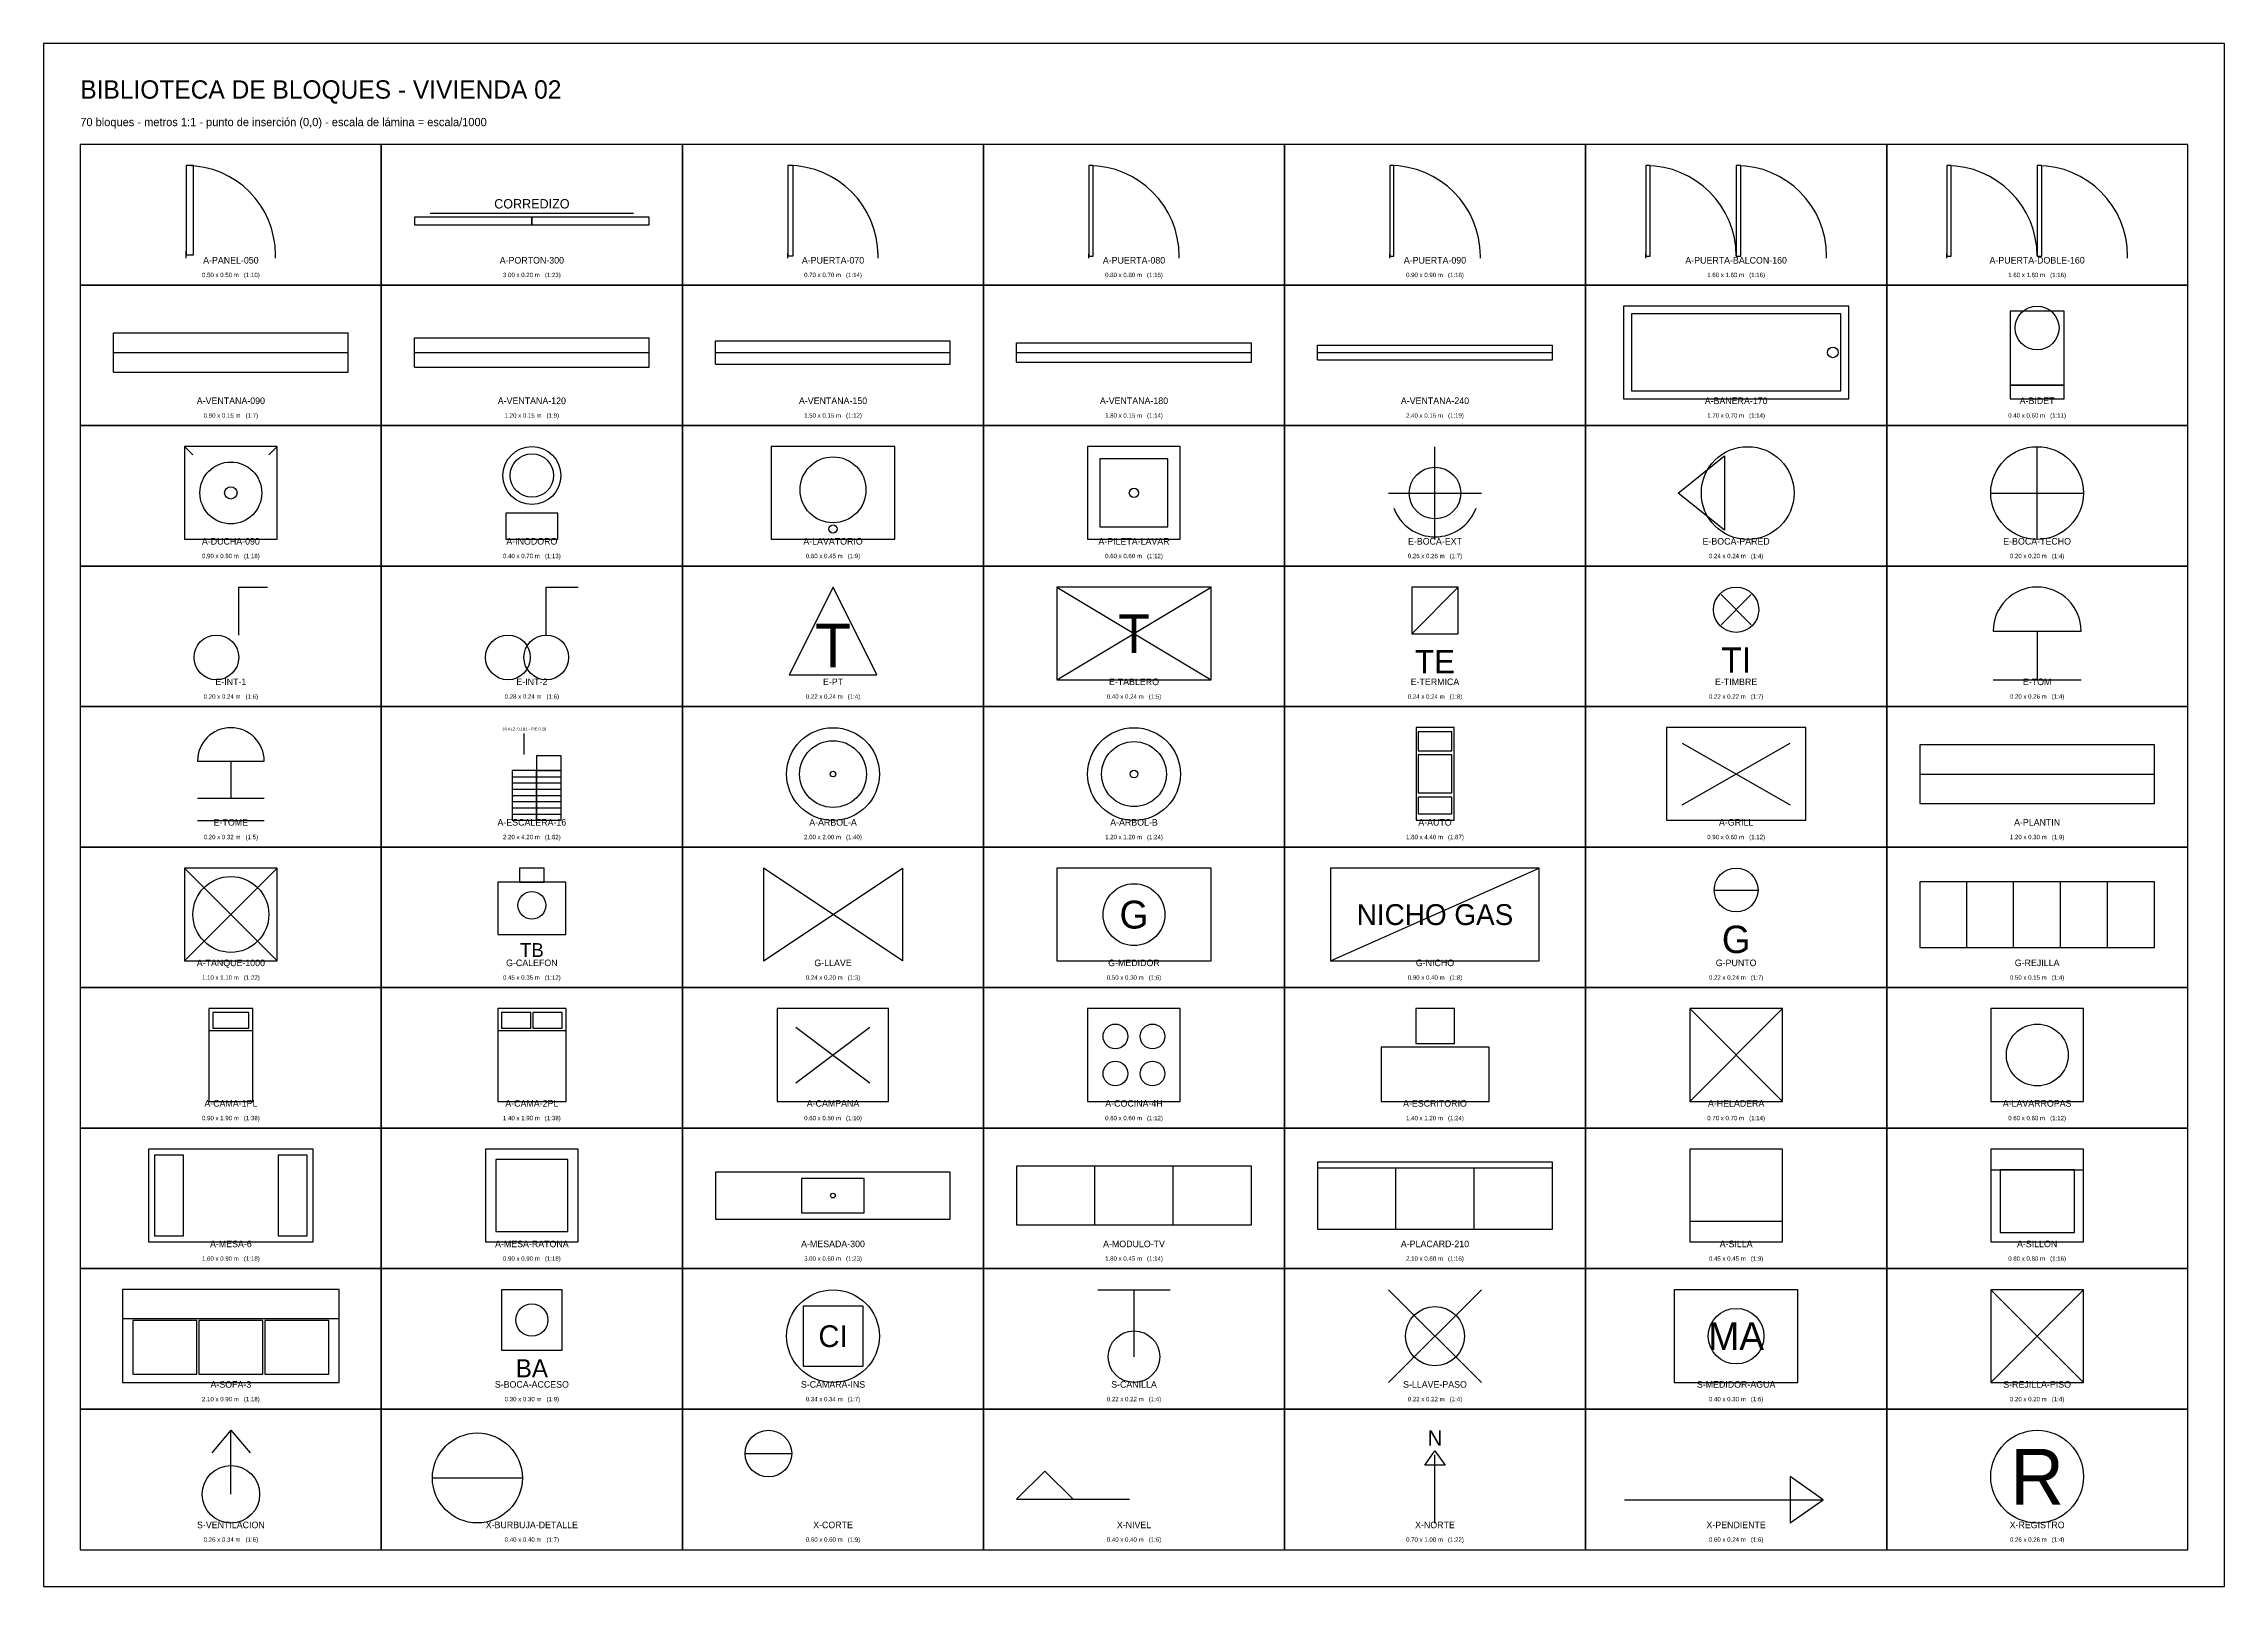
# Model space of a CAD drawing. Header units: metres. Extents: x 0 to 1.19, y 0 to 0.84.
import ezdxf
from ezdxf.enums import TextEntityAlignment as Align

# ---------------------------------------------------------------- set-up
doc = ezdxf.new("R2010")
doc.units = ezdxf.units.M
doc.layers.add('A-ANNO', color=7, linetype='Continuous')
doc.layers.add('X-FRAME', color=7, linetype='Continuous')

# ---------------------------------------------------------------- blocks, each defined once
blk = doc.blocks.new('A-PANEL-050')
for p, q in [((0, -0.02), (0, 0.02)), ((0.5, -0.02), (0.5, 0.02))]:
    blk.add_line(p, q)
blk.add_lwpolyline([(0, 0), (0.04, 0), (0.04, 0.5), (0, 0.5)], close=True)
blk.add_arc((0, 0), 0.5, 0, 90)
blk = doc.blocks.new('A-PORTON-300')
blk.add_line((0.2, 0.1), (2.8, 0.1))
for points in [[(0, -0.05), (1.5, -0.05), (1.5, 0.05), (0, 0.05)], [(1.5, -0.05), (3, -0.05), (3, 0.05), (1.5, 0.05)]]:
    blk.add_lwpolyline(points, close=True)
blk.add_text('CORREDIZO', height=0.12).set_placement((1.5, 0.22), align=Align.MIDDLE_CENTER)
blk = doc.blocks.new('A-PUERTA-070')
for p, q in [((0, -0.02), (0, 0.02)), ((0.7, -0.02), (0.7, 0.02))]:
    blk.add_line(p, q)
blk.add_lwpolyline([(0, 0), (0.04, 0), (0.04, 0.7), (0, 0.7)], close=True)
blk.add_arc((0, 0), 0.7, 0, 90)
blk = doc.blocks.new('A-PUERTA-080')
for p, q in [((0, -0.02), (0, 0.02)), ((0.8, -0.02), (0.8, 0.02))]:
    blk.add_line(p, q)
blk.add_lwpolyline([(0, 0), (0.04, 0), (0.04, 0.8), (0, 0.8)], close=True)
blk.add_arc((0, 0), 0.8, 0, 90)
blk = doc.blocks.new('A-PUERTA-090')
for p, q in [((0, -0.02), (0, 0.02)), ((0.9, -0.02), (0.9, 0.02))]:
    blk.add_line(p, q)
blk.add_lwpolyline([(0, 0), (0.04, 0), (0.04, 0.9), (0, 0.9)], close=True)
blk.add_arc((0, 0), 0.9, 0, 90)
blk = doc.blocks.new('A-PUERTA-BALCON-160')
for p, q in [((0, -0.02), (0, 0.02)), ((1.6, -0.02), (1.6, 0.02))]:
    blk.add_line(p, q)
for points in [[(0, 0), (0.04, 0), (0.04, 0.8), (0, 0.8)], [(0.8, 0), (0.84, 0), (0.84, 0.8), (0.8, 0.8)]]:
    blk.add_lwpolyline(points, close=True)
for centre in [(0, 0), (0.8, 0)]:
    blk.add_arc(centre, 0.8, 0, 90)
blk = doc.blocks.new('A-PUERTA-DOBLE-160')
for p, q in [((0, -0.02), (0, 0.02)), ((1.6, -0.02), (1.6, 0.02))]:
    blk.add_line(p, q)
for points in [[(0, 0), (0.04, 0), (0.04, 0.8), (0, 0.8)], [(0.8, 0), (0.84, 0), (0.84, 0.8), (0.8, 0.8)]]:
    blk.add_lwpolyline(points, close=True)
for centre in [(0, 0), (0.8, 0)]:
    blk.add_arc(centre, 0.8, 0, 90)
blk = doc.blocks.new('A-VENTANA-090')
for p, q in [((0, 0.075), (0.9, 0.075)), ((0, -0.075), (0, 0.075)), ((0, 0), (0.9, 0)), ((0.9, -0.075), (0.9, 0.075)), ((0, -0.075), (0.9, -0.075))]:
    blk.add_line(p, q)
blk = doc.blocks.new('A-VENTANA-120')
for p, q in [((0, 0.075), (1.2, 0.075)), ((0, -0.075), (0, 0.075)), ((0, 0), (1.2, 0)), ((1.2, -0.075), (1.2, 0.075)), ((0, -0.075), (1.2, -0.075))]:
    blk.add_line(p, q)
blk = doc.blocks.new('A-VENTANA-150')
for p, q in [((0, 0.075), (1.5, 0.075)), ((0, -0.075), (0, 0.075)), ((0, 0), (1.5, 0)), ((1.5, -0.075), (1.5, 0.075)), ((0, -0.075), (1.5, -0.075))]:
    blk.add_line(p, q)
blk = doc.blocks.new('A-VENTANA-180')
for p, q in [((0, 0.075), (1.8, 0.075)), ((0, -0.075), (0, 0.075)), ((0, 0), (1.8, 0)), ((1.8, -0.075), (1.8, 0.075)), ((0, -0.075), (1.8, -0.075))]:
    blk.add_line(p, q)
blk = doc.blocks.new('A-VENTANA-240')
for p, q in [((0, 0.075), (2.4, 0.075)), ((0, -0.075), (0, 0.075)), ((0, 0), (2.4, 0)), ((2.4, -0.075), (2.4, 0.075)), ((0, -0.075), (2.4, -0.075))]:
    blk.add_line(p, q)
blk = doc.blocks.new('A-BANERA-170')
for points in [[(0, 0), (1.7, 0), (1.7, 0.7), (0, 0.7)], [(0.06, 0.06), (1.64, 0.06), (1.64, 0.64), (0.06, 0.64)]]:
    blk.add_lwpolyline(points, close=True)
blk.add_circle((1.58, 0.35), 0.04)
blk = doc.blocks.new('A-BIDET')
for points in [[(0.04, 0.08), (0.36, 0.08), (0.36, 0.52), (0.04, 0.52)], [(0.04, 0), (0.36, 0), (0.36, 0.08), (0.04, 0.08)]]:
    blk.add_lwpolyline(points, close=True)
blk.add_circle((0.2, 0.42), 0.13)
blk = doc.blocks.new('A-DUCHA-090')
for p, q in [((0, 0.9), (0.08, 0.82)), ((0.9, 0.9), (0.82, 0.82))]:
    blk.add_line(p, q)
blk.add_lwpolyline([(0, 0), (0.9, 0), (0.9, 0.9), (0, 0.9)], close=True)
for radius in [0.3, 0.06]:
    blk.add_circle((0.45, 0.45), radius)
blk = doc.blocks.new('A-INODORO')
blk.add_lwpolyline([(0.02, 0), (0.38, 0), (0.38, 0.18), (0.02, 0.18)], close=True)
for radius in [0.2, 0.15]:
    blk.add_circle((0.2, 0.44), radius)
blk = doc.blocks.new('A-LAVATORIO')
blk.add_lwpolyline([(0, 0), (0.6, 0), (0.6, 0.45), (0, 0.45)], close=True)
for centre, radius in [((0.3, 0.24), 0.16), ((0.3, 0.05), 0.02)]:
    blk.add_circle(centre, radius)
blk = doc.blocks.new('A-PILETA-LAVAR')
for points in [[(0, 0), (0.6, 0), (0.6, 0.6), (0, 0.6)], [(0.08, 0.08), (0.52, 0.08), (0.52, 0.52), (0.08, 0.52)]]:
    blk.add_lwpolyline(points, close=True)
blk.add_circle((0.3, 0.3), 0.03)
blk = doc.blocks.new('E-BOCA-EXT')
for p, q in [((0, -0.18), (0, 0.18)), ((-0.18, 0), (0.18, 0))]:
    blk.add_line(p, q)
blk.add_circle((0, 0), 0.1)
blk.add_arc((0, 0), 0.17, 200, 340)
blk = doc.blocks.new('E-BOCA-PARED')
blk.add_lwpolyline([(-0.15, 0), (-0.05, 0.08), (-0.05, -0.08)], close=True)
blk.add_circle((0, 0), 0.1)
blk = doc.blocks.new('E-BOCA-TECHO')
for p, q in [((0, -0.1), (0, 0.1)), ((-0.1, 0), (0.1, 0))]:
    blk.add_line(p, q)
blk.add_circle((0, 0), 0.1)
blk = doc.blocks.new('E-INT-1')
for p, q in [((0.07, 0.07), (0.07, 0.22)), ((0.07, 0.22), (0.16, 0.22))]:
    blk.add_line(p, q)
blk.add_circle((0, 0), 0.07)
blk = doc.blocks.new('E-INT-2')
for p, q in [((0.06, 0.07), (0.06, 0.22)), ((0.06, 0.22), (0.16, 0.22))]:
    blk.add_line(p, q)
for centre in [(-0.06, 0), (0.06, 0)]:
    blk.add_circle(centre, 0.07)
blk = doc.blocks.new('E-PT')
blk.add_lwpolyline([(-0.09, -0.09), (0.09, -0.09), (0, 0.09)], close=True)
blk.add_text('T', height=0.09).set_placement((0, -0.03), align=Align.MIDDLE_CENTER)
blk = doc.blocks.new('E-TABLERO')
for p, q in [((-0.2, -0.12), (0.2, 0.12)), ((-0.2, 0.12), (0.2, -0.12))]:
    blk.add_line(p, q)
blk.add_lwpolyline([(-0.2, -0.12), (0.2, -0.12), (0.2, 0.12), (-0.2, 0.12)], close=True)
blk.add_text('T', height=0.1).set_placement((0, 0), align=Align.MIDDLE_CENTER)
blk = doc.blocks.new('E-TERMICA')
blk.add_line((-0.1, -0.1), (0.1, 0.1))
blk.add_lwpolyline([(-0.1, -0.1), (0.1, -0.1), (0.1, 0.1), (-0.1, 0.1)], close=True)
blk.add_text('TE', height=0.1).set_placement((0, -0.22), align=Align.MIDDLE_CENTER)
blk = doc.blocks.new('E-TIMBRE')
for p, q in [((-0.06, -0.06), (0.06, 0.06)), ((-0.06, 0.06), (0.06, -0.06))]:
    blk.add_line(p, q)
blk.add_circle((0, 0), 0.09)
blk.add_text('TI', height=0.1).set_placement((0, -0.2), align=Align.MIDDLE_CENTER)
blk = doc.blocks.new('E-TOM')
for p, q in [((-0.09, 0), (0.09, 0)), ((0, 0), (0, -0.1)), ((-0.09, -0.1), (0.09, -0.1))]:
    blk.add_line(p, q)
blk.add_arc((0, 0), 0.09, 0, 180)
blk = doc.blocks.new('E-TOME')
for p, q in [((-0.09, 0), (0.09, 0)), ((0, 0), (0, -0.1)), ((-0.09, -0.1), (0.09, -0.1)), ((-0.09, -0.16), (0.09, -0.16))]:
    blk.add_line(p, q)
blk.add_arc((0, 0), 0.09, 0, 180)
blk = doc.blocks.new('A-ESCALERA-16')
for p, q in [((0.55, 3.45), (0.55, 3.9)), ((0.55, 2.95), (0.55, 3.45)), ((0, 1.96), (1.1, 1.96)), ((1.1, 1.96), (2.2, 1.96)), ((0, 1.68), (1.1, 1.68)), ((0, 1.4), (1.1, 1.4)), ((0, 1.12), (1.1, 1.12)), ((1.1, 1.68), (2.2, 1.68)), ((1.1, 1.4), (2.2, 1.4)), ((1.1, 1.12), (2.2, 1.12)), ((0, 0.84), (1.1, 0.84)), ((0, 0.56), (1.1, 0.56)), ((0, 0.28), (1.1, 0.28)), ((1.1, 0.84), (2.2, 0.84)), ((1.1, 0.56), (2.2, 0.56)), ((1.1, 0.28), (2.2, 0.28))]:
    blk.add_line(p, q)
for points in [[(0, 0), (1.1, 0), (1.1, 2.24), (0, 2.24)], [(1.1, 2.24), (2.2, 2.24), (2.2, 2.9), (1.1, 2.9)], [(1.1, 0), (2.2, 0), (2.2, 2.24), (1.1, 2.24)]]:
    blk.add_lwpolyline(points, close=True)
blk.add_text('16 ALZ. 0,181 - PIE 0,28', height=0.13).set_placement((0.55, 4.1), align=Align.MIDDLE_CENTER)
blk = doc.blocks.new('A-ARBOL-A')
for radius in [1, 0.72, 0.06]:
    blk.add_circle((0, 0), radius)
blk = doc.blocks.new('A-ARBOL-B')
for radius in [0.6, 0.42, 0.05]:
    blk.add_circle((0, 0), radius)
blk = doc.blocks.new('A-AUTO')
for points in [[(0, 0), (1.8, 0), (1.8, 4.4), (0, 4.4)], [(0.1, 3.3), (1.7, 3.3), (1.7, 4.2), (0.1, 4.2)], [(0.1, 1.3), (1.7, 1.3), (1.7, 3.1), (0.1, 3.1)], [(0.1, 0.3), (1.7, 0.3), (1.7, 1.1), (0.1, 1.1)]]:
    blk.add_lwpolyline(points, close=True)
blk = doc.blocks.new('A-GRILL')
for p, q in [((0.1, 0.1), (0.8, 0.5)), ((0.1, 0.5), (0.8, 0.1))]:
    blk.add_line(p, q)
blk.add_lwpolyline([(0, 0), (0.9, 0), (0.9, 0.6), (0, 0.6)], close=True)
blk = doc.blocks.new('A-PLANTIN')
blk.add_line((0, 0.15), (1.2, 0.15))
blk.add_lwpolyline([(0, 0), (1.2, 0), (1.2, 0.3), (0, 0.3)], close=True)
blk = doc.blocks.new('A-TANQUE-1000')
for p, q in [((0, 0), (1.1, 1.1)), ((0, 1.1), (1.1, 0))]:
    blk.add_line(p, q)
blk.add_lwpolyline([(0, 0), (1.1, 0), (1.1, 1.1), (0, 1.1)], close=True)
blk.add_circle((0.55, 0.55), 0.45)
blk = doc.blocks.new('G-CALEFON')
for points in [[(-0.22, -0.17), (0.22, -0.17), (0.22, 0.17), (-0.22, 0.17)], [(-0.08, 0.17), (0.08, 0.17), (0.08, 0.26), (-0.08, 0.26)]]:
    blk.add_lwpolyline(points, close=True)
blk.add_circle((0, 0.02), 0.09)
blk.add_text('TB', height=0.09).set_placement((0, -0.27), align=Align.MIDDLE_CENTER)
blk = doc.blocks.new('G-LLAVE')
for points in [[(-0.12, 0.08), (-0.12, -0.08), (0, 0)], [(0.12, 0.08), (0.12, -0.08), (0, 0)]]:
    blk.add_lwpolyline(points, close=True)
blk = doc.blocks.new('G-MEDIDOR')
blk.add_lwpolyline([(-0.25, -0.15), (0.25, -0.15), (0.25, 0.15), (-0.25, 0.15)], close=True)
blk.add_circle((0, 0), 0.1)
blk.add_text('G', height=0.09).set_placement((0, 0), align=Align.MIDDLE_CENTER)
blk = doc.blocks.new('G-NICHO')
blk.add_line((-0.45, -0.2), (0.45, 0.2))
blk.add_lwpolyline([(-0.45, -0.2), (0.45, -0.2), (0.45, 0.2), (-0.45, 0.2)], close=True)
blk.add_text('NICHO GAS', height=0.09).set_placement((0, 0), align=Align.MIDDLE_CENTER)
blk = doc.blocks.new('G-PUNTO')
blk.add_line((-0.08, 0), (0.08, 0))
blk.add_circle((0, 0), 0.08)
blk.add_text('G', height=0.1).set_placement((0, -0.18), align=Align.MIDDLE_CENTER)
blk = doc.blocks.new('G-REJILLA')
for p, q in [((-0.15, -0.07), (-0.15, 0.07)), ((-0.05, -0.07), (-0.05, 0.07)), ((0.05, -0.07), (0.05, 0.07)), ((0.15, -0.07), (0.15, 0.07))]:
    blk.add_line(p, q)
blk.add_lwpolyline([(-0.25, -0.07), (0.25, -0.07), (0.25, 0.07), (-0.25, 0.07)], close=True)
blk = doc.blocks.new('A-CAMA-1PL')
blk.add_line((0, 1.45), (0.9, 1.45))
for points in [[(0, 0), (0.9, 0), (0.9, 1.9), (0, 1.9)], [(0.08, 1.5), (0.82, 1.5), (0.82, 1.82), (0.08, 1.82)]]:
    blk.add_lwpolyline(points, close=True)
blk = doc.blocks.new('A-CAMA-2PL')
blk.add_line((0, 1.45), (1.4, 1.45))
for points in [[(0, 0), (1.4, 0), (1.4, 1.9), (0, 1.9)], [(0.08, 1.5), (0.68, 1.5), (0.68, 1.82), (0.08, 1.82)], [(0.72, 1.5), (1.32, 1.5), (1.32, 1.82), (0.72, 1.82)]]:
    blk.add_lwpolyline(points, close=True)
blk = doc.blocks.new('A-CAMPANA')
for p, q in [((0.1, 0.1), (0.5, 0.4)), ((0.1, 0.4), (0.5, 0.1))]:
    blk.add_line(p, q)
blk.add_lwpolyline([(0, 0), (0.6, 0), (0.6, 0.5), (0, 0.5)], close=True)
blk = doc.blocks.new('A-COCINA-4H')
blk.add_lwpolyline([(0, 0), (0.6, 0), (0.6, 0.6), (0, 0.6)], close=True)
for centre in [(0.18, 0.42), (0.42, 0.42), (0.18, 0.18), (0.42, 0.18)]:
    blk.add_circle(centre, 0.08)
blk = doc.blocks.new('A-ESCRITORIO')
for points in [[(0.45, 0.75), (0.95, 0.75), (0.95, 1.2), (0.45, 1.2)], [(0, 0), (1.4, 0), (1.4, 0.7), (0, 0.7)]]:
    blk.add_lwpolyline(points, close=True)
blk = doc.blocks.new('A-HELADERA')
for p, q in [((0, 0), (0.7, 0.7)), ((0, 0.7), (0.7, 0))]:
    blk.add_line(p, q)
blk.add_lwpolyline([(0, 0), (0.7, 0), (0.7, 0.7), (0, 0.7)], close=True)
blk = doc.blocks.new('A-LAVARROPAS')
blk.add_lwpolyline([(0, 0), (0.6, 0), (0.6, 0.6), (0, 0.6)], close=True)
blk.add_circle((0.3, 0.3), 0.2)
blk = doc.blocks.new('A-MESA-6')
for points in [[(0, 0), (1.6, 0), (1.6, 0.9), (0, 0.9)], [(0.06, 0.06), (0.34, 0.06), (0.34, 0.84), (0.06, 0.84)], [(1.26, 0.06), (1.54, 0.06), (1.54, 0.84), (1.26, 0.84)]]:
    blk.add_lwpolyline(points, close=True)
blk = doc.blocks.new('A-MESA-RATONA')
for points in [[(0, 0), (0.9, 0), (0.9, 0.9), (0, 0.9)], [(0.1, 0.1), (0.8, 0.1), (0.8, 0.8), (0.1, 0.8)]]:
    blk.add_lwpolyline(points, close=True)
blk = doc.blocks.new('A-MESADA-300')
for points in [[(0, 0), (3, 0), (3, 0.6), (0, 0.6)], [(1.1, 0.08), (1.9, 0.08), (1.9, 0.52), (1.1, 0.52)]]:
    blk.add_lwpolyline(points, close=True)
blk.add_circle((1.5, 0.3), 0.03)
blk = doc.blocks.new('A-MODULO-TV')
for p, q in [((0.6, 0), (0.6, 0.45)), ((1.2, 0), (1.2, 0.45))]:
    blk.add_line(p, q)
blk.add_lwpolyline([(0, 0), (1.8, 0), (1.8, 0.45), (0, 0.45)], close=True)
blk = doc.blocks.new('A-PLACARD-210')
for p, q in [((0, 0.55), (2.1, 0.55)), ((0.7, 0), (0.7, 0.55)), ((1.4, 0), (1.4, 0.55))]:
    blk.add_line(p, q)
blk.add_lwpolyline([(0, 0), (2.1, 0), (2.1, 0.6), (0, 0.6)], close=True)
blk = doc.blocks.new('A-SILLA')
blk.add_line((0, 0.1), (0.45, 0.1))
blk.add_lwpolyline([(0, 0), (0.45, 0), (0.45, 0.45), (0, 0.45)], close=True)
blk = doc.blocks.new('A-SILLON')
blk.add_line((0, 0.62), (0.8, 0.62))
for points in [[(0, 0), (0.8, 0), (0.8, 0.8), (0, 0.8)], [(0.08, 0.08), (0.72, 0.08), (0.72, 0.62), (0.08, 0.62)]]:
    blk.add_lwpolyline(points, close=True)
blk = doc.blocks.new('A-SOFA-3')
for points in [[(0, 0), (2.1, 0), (2.1, 0.9), (0, 0.9)], [(0, 0.62), (2.1, 0.62), (2.1, 0.9), (0, 0.9)], [(0.1, 0.08), (0.72, 0.08), (0.72, 0.6), (0.1, 0.6)], [(0.74, 0.08), (1.36, 0.08), (1.36, 0.6), (0.74, 0.6)], [(1.38, 0.08), (2, 0.08), (2, 0.6), (1.38, 0.6)]]:
    blk.add_lwpolyline(points, close=True)
blk = doc.blocks.new('S-BOCA-ACCESO')
blk.add_lwpolyline([(-0.15, -0.15), (0.15, -0.15), (0.15, 0.15), (-0.15, 0.15)], close=True)
blk.add_circle((0, 0), 0.08)
blk.add_text('BA', height=0.09).set_placement((0, -0.24), align=Align.MIDDLE_CENTER)
blk = doc.blocks.new('S-CAMARA-INS')
blk.add_lwpolyline([(-0.11, -0.11), (0.11, -0.11), (0.11, 0.11), (-0.11, 0.11)], close=True)
blk.add_circle((0, 0), 0.17)
blk.add_text('CI', height=0.08).set_placement((0, 0), align=Align.MIDDLE_CENTER)
blk = doc.blocks.new('S-CANILLA')
for p, q in [((-0.07, 0.13), (0.07, 0.13)), ((0, 0), (0, 0.13))]:
    blk.add_line(p, q)
blk.add_circle((0, 0), 0.05)
blk = doc.blocks.new('S-LLAVE-PASO')
for p, q in [((-0.11, 0.11), (0.11, -0.11)), ((-0.11, -0.11), (0.11, 0.11))]:
    blk.add_line(p, q)
blk.add_circle((0, 0), 0.07)
blk = doc.blocks.new('S-MEDIDOR-AGUA')
blk.add_lwpolyline([(-0.2, -0.15), (0.2, -0.15), (0.2, 0.15), (-0.2, 0.15)], close=True)
blk.add_circle((0, 0), 0.09)
blk.add_text('MA', height=0.09).set_placement((0, 0), align=Align.MIDDLE_CENTER)
blk = doc.blocks.new('S-REJILLA-PISO')
for p, q in [((-0.1, -0.1), (0.1, 0.1)), ((-0.1, 0.1), (0.1, -0.1))]:
    blk.add_line(p, q)
blk.add_lwpolyline([(-0.1, -0.1), (0.1, -0.1), (0.1, 0.1), (-0.1, 0.1)], close=True)
blk = doc.blocks.new('S-VENTILACION')
for p, q in [((0, 0.2), (-0.06, 0.13)), ((0, 0), (0, 0.2)), ((0, 0.2), (0.06, 0.13))]:
    blk.add_line(p, q)
blk.add_circle((0, 0), 0.09)
blk = doc.blocks.new('X-BURBUJA-DETALLE')
blk.add_line((-0.16, 0), (0.16, 0))
blk.add_circle((0, 0), 0.16)
for tag, p in [('DETALLE', (0, 0.07)), ('PLACA', (0, -0.08))]:
    blk.add_attdef(tag, p, '', height=0.1)
blk = doc.blocks.new('X-CORTE')
blk.add_line((-0.12, 0), (0.12, 0))
blk.add_circle((0, 0), 0.12)
at = {"flags": 1}
blk.add_attdef('LETRA', (0, -0.3), '', height=0.2, dxfattribs=at)
blk = doc.blocks.new('X-NIVEL')
blk.add_line((-0.1, 0), (0.3, 0))
blk.add_lwpolyline([(-0.1, 0), (0.1, 0), (0, 0.1)], close=True)
at = {"flags": 1}
blk.add_attdef('NIVEL', (0.3, 0.04), '', height=0.12, dxfattribs=at)
blk = doc.blocks.new('X-NORTE')
blk.add_line((0, -0.4), (0, 0.4))
blk.add_lwpolyline([(-0.12, 0.28), (0, 0.45), (0.12, 0.28)], close=True)
blk.add_text('N', height=0.18).set_placement((0, 0.6), align=Align.MIDDLE_CENTER)
blk = doc.blocks.new('X-PENDIENTE')
blk.add_line((0, 0), (0.6, 0))
blk.add_lwpolyline([(0.6, 0), (0.5, 0.07), (0.5, -0.07)], close=True)
at = {"flags": 1}
blk.add_attdef('PEND', (0.3, 0.1), '', height=0.11, dxfattribs=at)
blk = doc.blocks.new('X-REGISTRO')
blk.add_circle((0, 0), 0.1)
blk.add_text('R', height=0.12).set_placement((0, 0), align=Align.MIDDLE_CENTER)

msp = doc.modelspace()

# ---------------------------------------------------------------- linework, layer by layer
at = {"layer": 'X-FRAME'}
for points in [[(0, 0), (1.189, 0), (1.189, 0.841), (0, 0.841)], [(0.02, 0.7094), (0.1841, 0.7094), (0.1841, 0.786), (0.02, 0.786)], [(0.1841, 0.7094), (0.3483, 0.7094), (0.3483, 0.786), (0.1841, 0.786)], [(0.3483, 0.7094), (0.5124, 0.7094), (0.5124, 0.786), (0.3483, 0.786)], [(0.5124, 0.7094), (0.6766, 0.7094), (0.6766, 0.786), (0.5124, 0.786)], [(0.6766, 0.7094), (0.8407, 0.7094), (0.8407, 0.786), (0.6766, 0.786)], [(0.8407, 0.7094), (1.0049, 0.7094), (1.0049, 0.786), (0.8407, 0.786)], [(1.0049, 0.7094), (1.169, 0.7094), (1.169, 0.786), (1.0049, 0.786)], [(0.02, 0.6328), (0.1841, 0.6328), (0.1841, 0.7094), (0.02, 0.7094)], [(0.1841, 0.6328), (0.3483, 0.6328), (0.3483, 0.7094), (0.1841, 0.7094)], [(0.3483, 0.6328), (0.5124, 0.6328), (0.5124, 0.7094), (0.3483, 0.7094)], [(0.5124, 0.6328), (0.6766, 0.6328), (0.6766, 0.7094), (0.5124, 0.7094)], [(0.6766, 0.6328), (0.8407, 0.6328), (0.8407, 0.7094), (0.6766, 0.7094)], [(0.8407, 0.6328), (1.0049, 0.6328), (1.0049, 0.7094), (0.8407, 0.7094)], [(1.0049, 0.6328), (1.169, 0.6328), (1.169, 0.7094), (1.0049, 0.7094)], [(0.02, 0.5562), (0.1841, 0.5562), (0.1841, 0.6328), (0.02, 0.6328)], [(0.1841, 0.5562), (0.3483, 0.5562), (0.3483, 0.6328), (0.1841, 0.6328)], [(0.3483, 0.5562), (0.5124, 0.5562), (0.5124, 0.6328), (0.3483, 0.6328)], [(0.5124, 0.5562), (0.6766, 0.5562), (0.6766, 0.6328), (0.5124, 0.6328)], [(0.6766, 0.5562), (0.8407, 0.5562), (0.8407, 0.6328), (0.6766, 0.6328)], [(0.8407, 0.5562), (1.0049, 0.5562), (1.0049, 0.6328), (0.8407, 0.6328)], [(1.0049, 0.5562), (1.169, 0.5562), (1.169, 0.6328), (1.0049, 0.6328)], [(0.02, 0.4796), (0.1841, 0.4796), (0.1841, 0.5562), (0.02, 0.5562)], [(0.1841, 0.4796), (0.3483, 0.4796), (0.3483, 0.5562), (0.1841, 0.5562)], [(0.3483, 0.4796), (0.5124, 0.4796), (0.5124, 0.5562), (0.3483, 0.5562)], [(0.5124, 0.4796), (0.6766, 0.4796), (0.6766, 0.5562), (0.5124, 0.5562)], [(0.6766, 0.4796), (0.8407, 0.4796), (0.8407, 0.5562), (0.6766, 0.5562)], [(0.8407, 0.4796), (1.0049, 0.4796), (1.0049, 0.5562), (0.8407, 0.5562)], [(1.0049, 0.4796), (1.169, 0.4796), (1.169, 0.5562), (1.0049, 0.5562)], [(0.02, 0.403), (0.1841, 0.403), (0.1841, 0.4796), (0.02, 0.4796)], [(0.1841, 0.403), (0.3483, 0.403), (0.3483, 0.4796), (0.1841, 0.4796)], [(0.3483, 0.403), (0.5124, 0.403), (0.5124, 0.4796), (0.3483, 0.4796)], [(0.5124, 0.403), (0.6766, 0.403), (0.6766, 0.4796), (0.5124, 0.4796)], [(0.6766, 0.403), (0.8407, 0.403), (0.8407, 0.4796), (0.6766, 0.4796)], [(0.8407, 0.403), (1.0049, 0.403), (1.0049, 0.4796), (0.8407, 0.4796)], [(1.0049, 0.403), (1.169, 0.403), (1.169, 0.4796), (1.0049, 0.4796)], [(0.02, 0.3264), (0.1841, 0.3264), (0.1841, 0.403), (0.02, 0.403)], [(0.1841, 0.3264), (0.3483, 0.3264), (0.3483, 0.403), (0.1841, 0.403)], [(0.3483, 0.3264), (0.5124, 0.3264), (0.5124, 0.403), (0.3483, 0.403)], [(0.5124, 0.3264), (0.6766, 0.3264), (0.6766, 0.403), (0.5124, 0.403)], [(0.6766, 0.3264), (0.8407, 0.3264), (0.8407, 0.403), (0.6766, 0.403)], [(0.8407, 0.3264), (1.0049, 0.3264), (1.0049, 0.403), (0.8407, 0.403)], [(1.0049, 0.3264), (1.169, 0.3264), (1.169, 0.403), (1.0049, 0.403)], [(0.02, 0.2498), (0.1841, 0.2498), (0.1841, 0.3264), (0.02, 0.3264)], [(0.1841, 0.2498), (0.3483, 0.2498), (0.3483, 0.3264), (0.1841, 0.3264)], [(0.3483, 0.2498), (0.5124, 0.2498), (0.5124, 0.3264), (0.3483, 0.3264)], [(0.5124, 0.2498), (0.6766, 0.2498), (0.6766, 0.3264), (0.5124, 0.3264)], [(0.6766, 0.2498), (0.8407, 0.2498), (0.8407, 0.3264), (0.6766, 0.3264)], [(0.8407, 0.2498), (1.0049, 0.2498), (1.0049, 0.3264), (0.8407, 0.3264)], [(1.0049, 0.2498), (1.169, 0.2498), (1.169, 0.3264), (1.0049, 0.3264)], [(0.02, 0.1732), (0.1841, 0.1732), (0.1841, 0.2498), (0.02, 0.2498)], [(0.1841, 0.1732), (0.3483, 0.1732), (0.3483, 0.2498), (0.1841, 0.2498)], [(0.3483, 0.1732), (0.5124, 0.1732), (0.5124, 0.2498), (0.3483, 0.2498)], [(0.5124, 0.1732), (0.6766, 0.1732), (0.6766, 0.2498), (0.5124, 0.2498)], [(0.6766, 0.1732), (0.8407, 0.1732), (0.8407, 0.2498), (0.6766, 0.2498)], [(0.8407, 0.1732), (1.0049, 0.1732), (1.0049, 0.2498), (0.8407, 0.2498)], [(1.0049, 0.1732), (1.169, 0.1732), (1.169, 0.2498), (1.0049, 0.2498)], [(0.02, 0.0966), (0.1841, 0.0966), (0.1841, 0.1732), (0.02, 0.1732)], [(0.1841, 0.0966), (0.3483, 0.0966), (0.3483, 0.1732), (0.1841, 0.1732)], [(0.3483, 0.0966), (0.5124, 0.0966), (0.5124, 0.1732), (0.3483, 0.1732)], [(0.5124, 0.0966), (0.6766, 0.0966), (0.6766, 0.1732), (0.5124, 0.1732)], [(0.6766, 0.0966), (0.8407, 0.0966), (0.8407, 0.1732), (0.6766, 0.1732)], [(0.8407, 0.0966), (1.0049, 0.0966), (1.0049, 0.1732), (0.8407, 0.1732)], [(1.0049, 0.0966), (1.169, 0.0966), (1.169, 0.1732), (1.0049, 0.1732)], [(0.02, 0.02), (0.1841, 0.02), (0.1841, 0.0966), (0.02, 0.0966)], [(0.1841, 0.02), (0.3483, 0.02), (0.3483, 0.0966), (0.1841, 0.0966)], [(0.3483, 0.02), (0.5124, 0.02), (0.5124, 0.0966), (0.3483, 0.0966)], [(0.5124, 0.02), (0.6766, 0.02), (0.6766, 0.0966), (0.5124, 0.0966)], [(0.6766, 0.02), (0.8407, 0.02), (0.8407, 0.0966), (0.6766, 0.0966)], [(0.8407, 0.02), (1.0049, 0.02), (1.0049, 0.0966), (0.8407, 0.0966)], [(1.0049, 0.02), (1.169, 0.02), (1.169, 0.0966), (1.0049, 0.0966)]]:
    msp.add_lwpolyline(points, close=True, dxfattribs=at)

# ---------------------------------------------------------------- block references
for name, p, xscale, yscale in [('A-PANEL-050', (0.0778, 0.7259), 0.09722307692307691, 0.09722307692307691), ('A-PUERTA-070', (0.4058, 0.7254), 0.07021666666666666, 0.07021666666666666), ('A-PUERTA-080', (0.5698, 0.7252), 0.06165365853658536, 0.06165365853658536), ('A-PUERTA-090', (0.7339, 0.7251), 0.054952173913043474, 0.054952173913043474), ('A-PUERTA-BALCON-160', (0.8735, 0.7252), 0.06165365853658536, 0.06165365853658536), ('A-PUERTA-DOBLE-160', (1.0376, 0.7252), 0.06165365853658536, 0.06165365853658536), ('A-PORTON-300', (0.2022, 0.7443), 0.04267714285714286, 0.04267714285714286), ('A-BANERA-170', (0.8614, 0.6474), 0.07222285714285714, 0.07222285714285714), ('A-BIDET', (1.0685, 0.6474), 0.09191999999999999, 0.09191999999999999), ('A-VENTANA-090', (0.0381, 0.6726), 0.14225714285714286, 0.14225714285714286), ('A-VENTANA-120', (0.2022, 0.6726), 0.10669285714285714, 0.10669285714285714), ('A-VENTANA-150', (0.3663, 0.6726), 0.08535428571428572, 0.08535428571428572), ('A-VENTANA-180', (0.5305, 0.6726), 0.07112857142857143, 0.07112857142857143), ('A-VENTANA-240', (0.6946, 0.6726), 0.05334642857142857, 0.05334642857142857), ('A-DUCHA-090', (0.0768, 0.5708), 0.056173333333333325, 0.056173333333333325), ('A-INODORO', (0.2504, 0.5708), 0.07899374999999999, 0.07899374999999999), ('A-LAVATORIO', (0.3967, 0.5708), 0.11234666666666665, 0.11234666666666665), ('A-PILETA-LAVAR', (0.5692, 0.5708), 0.08426, 0.08426), ('E-BOCA-EXT', (0.7586, 0.596), 0.14043333333333333, 0.14043333333333333), ('E-BOCA-PARED', (0.9291, 0.596), 0.25277999999999995, 0.25277999999999995), ('E-BOCA-TECHO', (1.0869, 0.596), 0.25277999999999995, 0.25277999999999995), ('E-INT-1', (0.0942, 0.5064), 0.17433103448275858, 0.17433103448275858), ('E-INT-2', (0.2636, 0.5064), 0.17433103448275858, 0.17433103448275858), ('E-PT', (0.4304, 0.5208), 0.26513552874229407, 0.26513552874229407), ('E-TABLERO', (0.5945, 0.5194), 0.21065, 0.21065), ('E-TERMICA', (0.7586, 0.532), 0.12685519234970838, 0.12685519234970838), ('E-TIMBRE', (0.9228, 0.5324), 0.13718168732506997, 0.13718168732506997), ('E-TOM', (1.0869, 0.5208), 0.26608421052631576, 0.26608421052631576), ('E-TOME', (0.1021, 0.4499), 0.202224, 0.202224), ('A-ESCALERA-16', (0.2554, 0.4176), 0.01213829531812725, 0.01213829531812725), ('A-ARBOL-A', (0.4304, 0.4428), 0.025278, 0.025278), ('A-ARBOL-B', (0.5945, 0.4428), 0.04213, 0.04213), ('A-AUTO', (0.7483, 0.4176), 0.011489999999999998, 0.011489999999999998), ('A-GRILL', (0.8849, 0.4176), 0.08426, 0.08426), ('A-PLANTIN', (1.0229, 0.4268), 0.10669285714285714, 0.10669285714285714), ('A-TANQUE-1000', (0.0768, 0.341), 0.045959999999999994, 0.045959999999999994), ('G-CALEFON', (0.2662, 0.3696), 0.08416463596170892, 0.08416463596170892), ('G-LLAVE', (0.4304, 0.3662), 0.31597499999999995, 0.31597499999999995), ('G-MEDIDOR', (0.5945, 0.3662), 0.16852, 0.16852), ('G-NICHO', (0.7586, 0.3662), 0.12638999999999997, 0.12638999999999997), ('G-PUNTO', (0.9228, 0.3796), 0.1493384009655145, 0.1493384009655145), ('G-REJILLA', (1.0869, 0.3662), 0.25606285714285715, 0.25606285714285715), ('A-CAMA-1PL', (0.0901, 0.2644), 0.02660842105263158, 0.02660842105263158), ('A-CAMA-2PL', (0.2476, 0.2644), 0.02660842105263158, 0.02660842105263158), ('A-CAMPANA', (0.4, 0.2644), 0.101112, 0.101112), ('A-COCINA-4H', (0.5692, 0.2644), 0.08426, 0.08426), ('A-ESCRITORIO', (0.7292, 0.2644), 0.04213, 0.04213), ('A-HELADERA', (0.8975, 0.2644), 0.07222285714285714, 0.07222285714285714), ('A-LAVARROPAS', (1.0617, 0.2644), 0.08426, 0.08426), ('A-MESA-6', (0.0571, 0.1878), 0.056173333333333325, 0.056173333333333325), ('A-MESA-RATONA', (0.2409, 0.1878), 0.056173333333333325, 0.056173333333333325), ('A-SILLA', (0.8975, 0.1878), 0.11234666666666665, 0.11234666666666665), ('A-SILLON', (1.0617, 0.1878), 0.06319499999999999, 0.06319499999999999), ('A-MODULO-TV', (0.5305, 0.197), 0.07112857142857143, 0.07112857142857143), ('A-PLACARD-210', (0.6946, 0.1947), 0.06096734693877551, 0.06096734693877551), ('A-MESADA-300', (0.3663, 0.2002), 0.04267714285714286, 0.04267714285714286), ('A-SOFA-3', (0.0431, 0.1112), 0.056173333333333325, 0.056173333333333325), ('S-BOCA-ACCESO', (0.2662, 0.1452), 0.10974215863738468, 0.10974215863738468), ('S-CAMARA-INS', (0.4304, 0.1364), 0.1486941176470588, 0.1486941176470588), ('S-CANILLA', (0.5945, 0.1252), 0.28086666666666665, 0.28086666666666665), ('S-LLAVE-PASO', (0.7586, 0.1364), 0.22979999999999998, 0.22979999999999998), ('S-MEDIDOR-AGUA', (0.9228, 0.1364), 0.16852, 0.16852), ('S-REJILLA-PISO', (1.0869, 0.1364), 0.25277999999999995, 0.25277999999999995), ('S-VENTILACION', (0.1021, 0.0502), 0.17433103448275858, 0.17433103448275858), ('X-BURBUJA-DETALLE', (0.2365, 0.0591), 0.1532, 0.1532), ('X-CORTE', (0.3952, 0.0724), 0.10597268974812568, 0.10597268974812568), ('X-NORTE', (0.7586, 0.0531), 0.04638165137614679, 0.04638165137614679), ('X-REGISTRO', (1.0869, 0.0598), 0.25277999999999995, 0.25277999999999995), ('X-NIVEL', (0.5459, 0.0475), 0.15394043975867577, 0.15394043975867577), ('X-PENDIENTE', (0.862, 0.0472), 0.18055714285714283, 0.18055714285714283)]:
    msp.add_blockref(name, p, dxfattribs=dict(xscale=xscale, yscale=yscale))

# ---------------------------------------------------------------- texts
at = {"layer": 'A-ANNO'}
for s, height, p in [('BIBLIOTECA DE BLOQUES - VIVIENDA 02', 0.01, (0.02, 0.811)), ('70 bloques - metros 1:1 - punto de inserción (0,0) - escala de lámina = escala/1000', 0.0045, (0.02, 0.796))]:
    msp.add_text(s, height=height, dxfattribs=at).set_placement(p)
for s, height, p in [('0.50 x 0.50 m   (1:10)', 0.0024, (0.1021, 0.7149)), ('A-PANEL-050', 0.0036, (0.1021, 0.7229)), ('A-PORTON-300', 0.0036, (0.2662, 0.7229)), ('3.00 x 0.20 m   (1:23)', 0.0024, (0.2662, 0.7149)), ('A-PUERTA-070', 0.0036, (0.4304, 0.7229)), ('0.70 x 0.70 m   (1:14)', 0.0024, (0.4304, 0.7149)), ('A-PUERTA-080', 0.0036, (0.5945, 0.7229)), ('0.80 x 0.80 m   (1:16)', 0.0024, (0.5945, 0.7149)), ('A-PUERTA-090', 0.0036, (0.7586, 0.7229)), ('0.90 x 0.90 m   (1:18)', 0.0024, (0.7586, 0.7149)), ('A-PUERTA-BALCON-160', 0.0036, (0.9228, 0.7229)), ('1.60 x 1.60 m   (1:16)', 0.0024, (0.9228, 0.7149)), ('A-PUERTA-DOBLE-160', 0.0036, (1.0869, 0.7229)), ('1.60 x 1.60 m   (1:16)', 0.0024, (1.0869, 0.7149)), ('A-VENTANA-090', 0.0036, (0.1021, 0.6463)), ('A-VENTANA-120', 0.0036, (0.2662, 0.6463)), ('A-VENTANA-150', 0.0036, (0.4304, 0.6463)), ('A-VENTANA-180', 0.0036, (0.5945, 0.6463)), ('A-VENTANA-240', 0.0036, (0.7586, 0.6463)), ('A-BANERA-170', 0.0036, (0.9228, 0.6463)), ('A-BIDET', 0.0036, (1.0869, 0.6463)), ('0.90 x 0.15 m   (1:7)', 0.0024, (0.1021, 0.6383)), ('1.20 x 0.15 m   (1:9)', 0.0024, (0.2662, 0.6383)), ('1.50 x 0.15 m   (1:12)', 0.0024, (0.4304, 0.6383)), ('1.80 x 0.15 m   (1:14)', 0.0024, (0.5945, 0.6383)), ('2.40 x 0.15 m   (1:19)', 0.0024, (0.7586, 0.6383)), ('1.70 x 0.70 m   (1:14)', 0.0024, (0.9228, 0.6383)), ('0.40 x 0.60 m   (1:11)', 0.0024, (1.0869, 0.6383)), ('A-DUCHA-090', 0.0036, (0.1021, 0.5697)), ('A-INODORO', 0.0036, (0.2662, 0.5697)), ('A-LAVATORIO', 0.0036, (0.4304, 0.5697)), ('A-PILETA-LAVAR', 0.0036, (0.5945, 0.5697)), ('E-BOCA-EXT', 0.0036, (0.7586, 0.5697)), ('E-BOCA-PARED', 0.0036, (0.9228, 0.5697)), ('E-BOCA-TECHO', 0.0036, (1.0869, 0.5697)), ('0.90 x 0.90 m   (1:18)', 0.0024, (0.1021, 0.5617)), ('0.40 x 0.70 m   (1:13)', 0.0024, (0.2662, 0.5617)), ('0.60 x 0.45 m   (1:9)', 0.0024, (0.4304, 0.5617)), ('0.60 x 0.60 m   (1:12)', 0.0024, (0.5945, 0.5617)), ('0.26 x 0.26 m   (1:7)', 0.0024, (0.7586, 0.5617)), ('0.24 x 0.24 m   (1:4)', 0.0024, (0.9228, 0.5617)), ('0.20 x 0.20 m   (1:4)', 0.0024, (1.0869, 0.5617)), ('E-INT-1', 0.0036, (0.1021, 0.4931)), ('E-INT-2', 0.0036, (0.2662, 0.4931)), ('E-PT', 0.0036, (0.4304, 0.4931)), ('E-TABLERO', 0.0036, (0.5945, 0.4931)), ('E-TERMICA', 0.0036, (0.7586, 0.4931)), ('E-TIMBRE', 0.0036, (0.9228, 0.4931)), ('E-TOM', 0.0036, (1.0869, 0.4931)), ('0.20 x 0.24 m   (1:6)', 0.0024, (0.1021, 0.4851)), ('0.28 x 0.24 m   (1:6)', 0.0024, (0.2662, 0.4851)), ('0.22 x 0.24 m   (1:4)', 0.0024, (0.4304, 0.4851)), ('0.40 x 0.24 m   (1:5)', 0.0024, (0.5945, 0.4851)), ('0.24 x 0.24 m   (1:8)', 0.0024, (0.7586, 0.4851)), ('0.22 x 0.22 m   (1:7)', 0.0024, (0.9228, 0.4851)), ('0.20 x 0.26 m   (1:4)', 0.0024, (1.0869, 0.4851)), ('E-TOME', 0.0036, (0.1021, 0.4165)), ('A-ESCALERA-16', 0.0036, (0.2662, 0.4165)), ('A-ARBOL-A', 0.0036, (0.4304, 0.4165)), ('A-ARBOL-B', 0.0036, (0.5945, 0.4165)), ('A-AUTO', 0.0036, (0.7586, 0.4165)), ('A-GRILL', 0.0036, (0.9228, 0.4165)), ('A-PLANTIN', 0.0036, (1.0869, 0.4165)), ('0.20 x 0.32 m   (1:5)', 0.0024, (0.1021, 0.4085)), ('2.20 x 4.20 m   (1:82)', 0.0024, (0.2662, 0.4085)), ('2.00 x 2.00 m   (1:40)', 0.0024, (0.4304, 0.4085)), ('1.20 x 1.20 m   (1:24)', 0.0024, (0.5945, 0.4085)), ('1.80 x 4.40 m   (1:87)', 0.0024, (0.7586, 0.4085)), ('0.90 x 0.60 m   (1:12)', 0.0024, (0.9228, 0.4085)), ('1.20 x 0.30 m   (1:9)', 0.0024, (1.0869, 0.4085)), ('A-TANQUE-1000', 0.0036, (0.1021, 0.3399)), ('1.10 x 1.10 m   (1:22)', 0.0024, (0.1021, 0.3319)), ('0.45 x 0.35 m   (1:12)', 0.0024, (0.2662, 0.3319)), ('G-CALEFON', 0.0036, (0.2662, 0.3399)), ('0.24 x 0.20 m   (1:3)', 0.0024, (0.4304, 0.3319)), ('G-LLAVE', 0.0036, (0.4304, 0.3399)), ('0.50 x 0.30 m   (1:6)', 0.0024, (0.5945, 0.3319)), ('G-MEDIDOR', 0.0036, (0.5945, 0.3399)), ('0.90 x 0.40 m   (1:8)', 0.0024, (0.7586, 0.3319)), ('G-NICHO', 0.0036, (0.7586, 0.3399)), ('0.22 x 0.24 m   (1:7)', 0.0024, (0.9228, 0.3319)), ('G-PUNTO', 0.0036, (0.9228, 0.3399)), ('0.50 x 0.15 m   (1:4)', 0.0024, (1.0869, 0.3319)), ('G-REJILLA', 0.0036, (1.0869, 0.3399)), ('A-CAMA-1PL', 0.0036, (0.1021, 0.2633)), ('A-CAMA-2PL', 0.0036, (0.2662, 0.2633)), ('A-CAMPANA', 0.0036, (0.4304, 0.2633)), ('A-COCINA-4H', 0.0036, (0.5945, 0.2633)), ('A-ESCRITORIO', 0.0036, (0.7586, 0.2633)), ('A-HELADERA', 0.0036, (0.9228, 0.2633)), ('A-LAVARROPAS', 0.0036, (1.0869, 0.2633)), ('0.90 x 1.90 m   (1:38)', 0.0024, (0.1021, 0.2553)), ('1.40 x 1.90 m   (1:38)', 0.0024, (0.2662, 0.2553)), ('0.60 x 0.50 m   (1:10)', 0.0024, (0.4304, 0.2553)), ('0.60 x 0.60 m   (1:12)', 0.0024, (0.5945, 0.2553)), ('1.40 x 1.20 m   (1:24)', 0.0024, (0.7586, 0.2553)), ('0.70 x 0.70 m   (1:14)', 0.0024, (0.9228, 0.2553)), ('0.60 x 0.60 m   (1:12)', 0.0024, (1.0869, 0.2553)), ('1.60 x 0.90 m   (1:18)', 0.0024, (0.1021, 0.1787)), ('A-MESA-6', 0.0036, (0.1021, 0.1867)), ('A-MESA-RATONA', 0.0036, (0.2662, 0.1867)), ('0.90 x 0.90 m   (1:18)', 0.0024, (0.2662, 0.1787)), ('A-MESADA-300', 0.0036, (0.4304, 0.1867)), ('3.00 x 0.60 m   (1:23)', 0.0024, (0.4304, 0.1787)), ('A-MODULO-TV', 0.0036, (0.5945, 0.1867)), ('1.80 x 0.45 m   (1:14)', 0.0024, (0.5945, 0.1787)), ('A-PLACARD-210', 0.0036, (0.7586, 0.1867)), ('2.10 x 0.60 m   (1:16)', 0.0024, (0.7586, 0.1787)), ('0.45 x 0.45 m   (1:9)', 0.0024, (0.9228, 0.1787)), ('A-SILLA', 0.0036, (0.9228, 0.1867)), ('0.80 x 0.80 m   (1:16)', 0.0024, (1.0869, 0.1787)), ('A-SILLON', 0.0036, (1.0869, 0.1867)), ('A-SOFA-3', 0.0036, (0.1021, 0.1101)), ('S-BOCA-ACCESO', 0.0036, (0.2662, 0.1101)), ('S-CAMARA-INS', 0.0036, (0.4304, 0.1101)), ('S-CANILLA', 0.0036, (0.5945, 0.1101)), ('S-LLAVE-PASO', 0.0036, (0.7586, 0.1101)), ('S-MEDIDOR-AGUA', 0.0036, (0.9228, 0.1101)), ('S-REJILLA-PISO', 0.0036, (1.0869, 0.1101)), ('2.10 x 0.90 m   (1:18)', 0.0024, (0.1021, 0.1021)), ('0.30 x 0.30 m   (1:9)', 0.0024, (0.2662, 0.1021)), ('0.34 x 0.34 m   (1:7)', 0.0024, (0.4304, 0.1021)), ('0.22 x 0.22 m   (1:4)', 0.0024, (0.5945, 0.1021)), ('0.22 x 0.22 m   (1:4)', 0.0024, (0.7586, 0.1021)), ('0.40 x 0.30 m   (1:6)', 0.0024, (0.9228, 0.1021)), ('0.20 x 0.20 m   (1:4)', 0.0024, (1.0869, 0.1021)), ('S-VENTILACION', 0.0036, (0.1021, 0.0335)), ('0.26 x 0.34 m   (1:6)', 0.0024, (0.1021, 0.0255)), ('X-BURBUJA-DETALLE', 0.0036, (0.2662, 0.0335)), ('0.40 x 0.40 m   (1:7)', 0.0024, (0.2662, 0.0255)), ('0.60 x 0.60 m   (1:9)', 0.0024, (0.4304, 0.0255)), ('X-CORTE', 0.0036, (0.4304, 0.0335)), ('0.40 x 0.40 m   (1:6)', 0.0024, (0.5945, 0.0255)), ('X-NIVEL', 0.0036, (0.5945, 0.0335)), ('0.70 x 1.00 m   (1:22)', 0.0024, (0.7586, 0.0255)), ('X-NORTE', 0.0036, (0.7586, 0.0335)), ('X-PENDIENTE', 0.0036, (0.9228, 0.0335)), ('0.60 x 0.24 m   (1:6)', 0.0024, (0.9228, 0.0255)), ('X-REGISTRO', 0.0036, (1.0869, 0.0335)), ('0.26 x 0.26 m   (1:4)', 0.0024, (1.0869, 0.0255))]:
    msp.add_text(s, height=height, dxfattribs=at).set_placement(p, align=Align.MIDDLE_CENTER)

doc.saveas('drawing.dxf')
